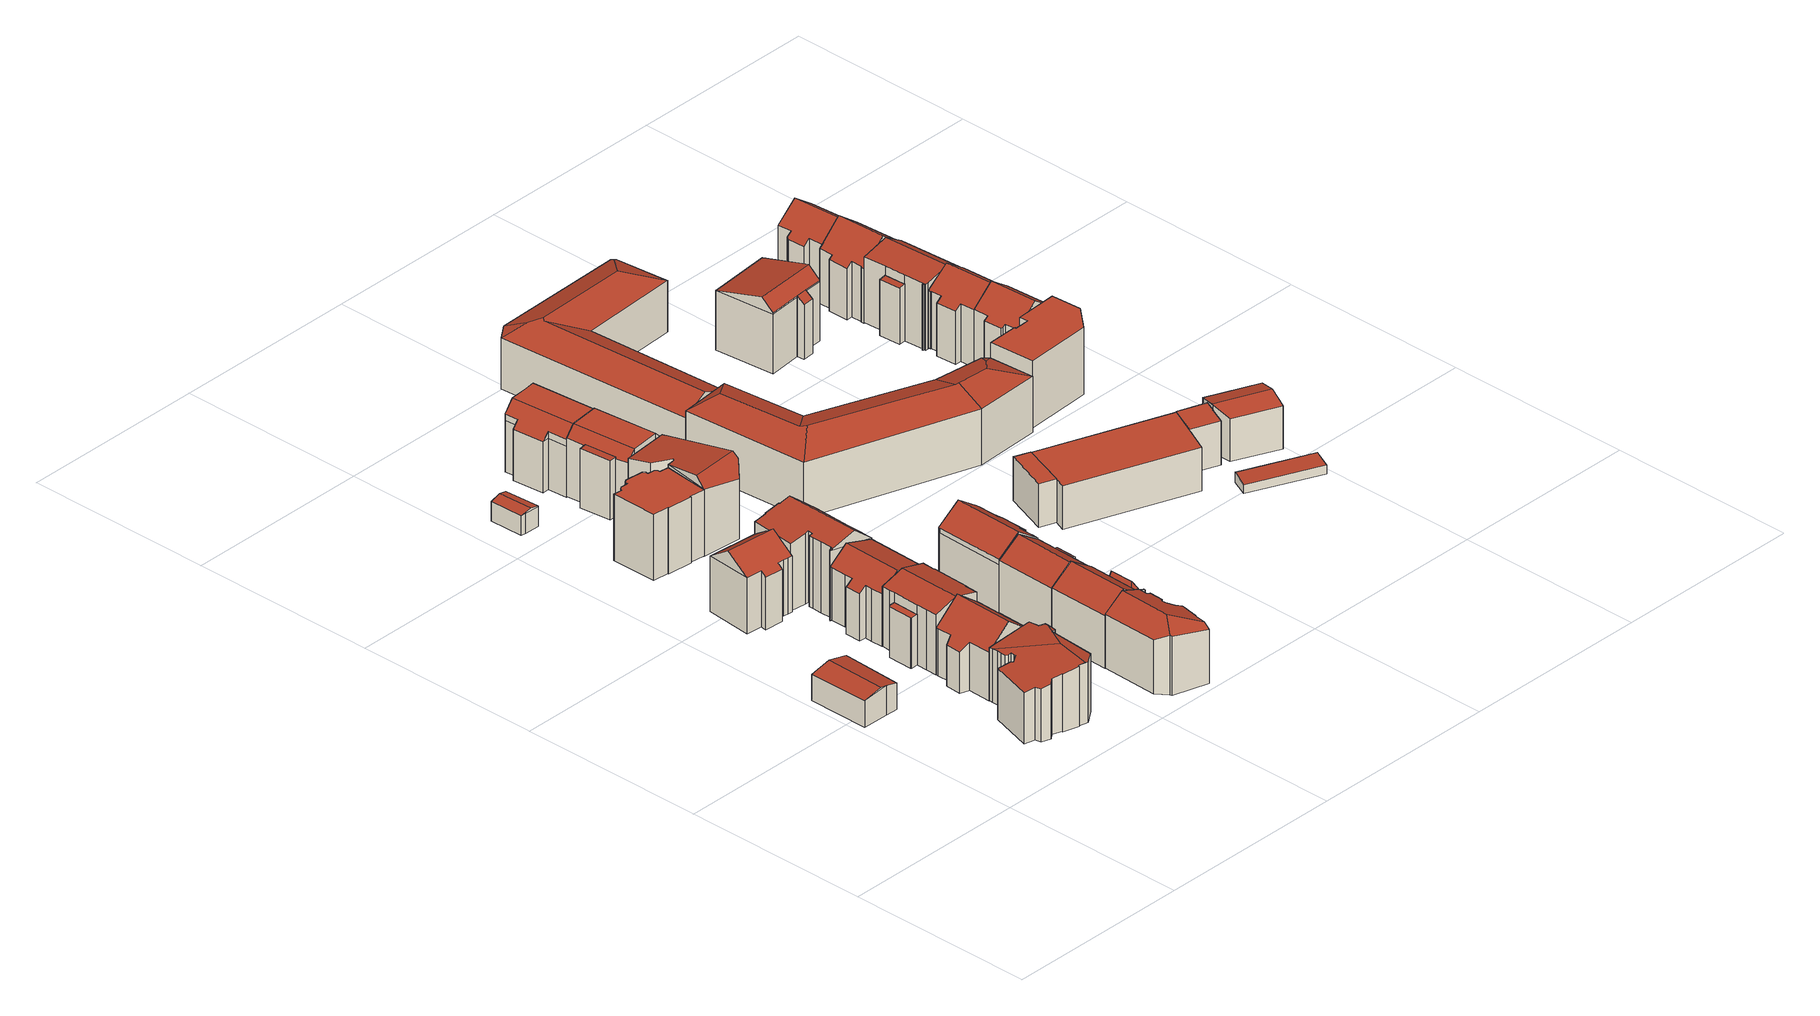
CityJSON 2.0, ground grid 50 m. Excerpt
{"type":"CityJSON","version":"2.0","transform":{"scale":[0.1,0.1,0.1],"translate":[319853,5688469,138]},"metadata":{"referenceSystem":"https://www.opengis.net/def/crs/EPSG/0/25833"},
"CityObjects":{
"building1":{"type":"Building","attributes":{"Dachtyp_tdc":"tdcFreeFormRoof","Gemeindeschluessel":14713000,"Dachneigung":13.4,"QualitaetDacherkennung":96,"Geometrietyp2DReferenz":"3000","function":"31001_9998","roofType":"5000","measuredHeight":8.25},"geometry":[{"type":"MultiSurface","lod":"2","boundaries":[[[0,1,2,3]],[[1,4,5,2]],[[4,6,7,5]],[[6,8,9,7]],[[8,10,11,9]],[[10,0,3,11]],[[10,8,6,4,12,13]],[[13,12,1,0]],[[4,1,12]],[[0,10,13]],[[3,2,5,7,9,11]]],"semantics":{"surfaces":[{"type":"WallSurface"},{"type":"RoofSurface"},{"type":"GroundSurface"}],"values":[0,0,0,0,0,0,1,1,0,0,2]}}]},
"building2":{"type":"Building","attributes":{"Dachtyp_tdc":"tdcFreeFormRoof","Gemeindeschluessel":14713000,"Dachneigung":10.02,"QualitaetDacherkennung":17,"Geometrietyp2DReferenz":"3000","function":"31001_9998","roofType":"5000","measuredHeight":16.26},"geometry":[{"type":"MultiSurface","lod":"2","boundaries":[[[14,15,16,17]],[[15,18,19,16]],[[18,20,21,19]],[[20,22,23,21]],[[22,24,25,23]],[[24,26,27,25]],[[26,28,29,27]],[[28,30,31,29]],[[30,32,33,31]],[[32,34,35,33]],[[34,36,37,35]],[[36,38,39,37]],[[38,40,41,39]],[[40,42,43,41]],[[42,44,45,43]],[[44,46,47,45]],[[46,48,49,47]],[[48,50,51,49]],[[50,52,53,51]],[[52,54,55,53]],[[54,56,57,55]],[[56,58,59,57]],[[58,60,61,59]],[[60,62,63,61]],[[62,64,65,63]],[[64,66,67,65]],[[66,68,69,67]],[[68,70,71,69]],[[70,72,73,71]],[[72,14,17,73]],[[74,22,20,18,15,14,72,75,76]],[[64,62,60,58,56,54,52,50,48,46,44,42,40,38,36,34,32,77,76,75,70,68,66]],[[26,24,74,76,77,30,28]],[[24,22,74]],[[72,70,75]],[[32,30,77]],[[17,16,19,21,23,25,27,29,31,33,35,37,39,41,43,45,47,49,51,53,55,57,59,61,63,65,67,69,71,73]]],"semantics":{"surfaces":[{"type":"WallSurface"},{"type":"RoofSurface"},{"type":"GroundSurface"}],"values":[0,0,0,0,0,0,0,0,0,0,0,0,0,0,0,0,0,0,0,0,0,0,0,0,0,0,0,0,0,0,1,1,1,0,0,0,2]}}]},
"building3":{"type":"Building","attributes":{"Dachtyp_tdc":"tdcFreeFormRoof","Gemeindeschluessel":14713000,"Dachneigung":41.08,"QualitaetDacherkennung":63,"Geometrietyp2DReferenz":"3000","function":"31001_9998","roofType":"5000","measuredHeight":18.28},"geometry":[{"type":"MultiSurface","lod":"2","boundaries":[[[78,79,80,81]],[[79,82,83,80]],[[82,84,85,83]],[[84,86,87,85]],[[86,88,89,87]],[[88,90,91,89]],[[90,92,93,91]],[[92,94,95,93]],[[94,96,97,95]],[[96,98,99,97]],[[98,78,81,99]],[[88,86,84,100,101,90]],[[94,92,101,100,82,79,78,98,96]],[[84,82,100]],[[92,90,101]],[[81,80,83,85,87,89,91,93,95,97,99]]],"semantics":{"surfaces":[{"type":"WallSurface"},{"type":"RoofSurface"},{"type":"GroundSurface"}],"values":[0,0,0,0,0,0,0,0,0,0,0,1,1,0,0,2]}}]},
"building4":{"type":"Building","attributes":{"Dachtyp_tdc":"tdcFreeFormRoof","Gemeindeschluessel":14713000,"Dachneigung":32.88,"QualitaetDacherkennung":85,"Geometrietyp2DReferenz":"3000","function":"31001_9998","roofType":"5000","measuredHeight":19.07},"geometry":[{"type":"MultiSurface","lod":"2","boundaries":[[[102,103,104,105]],[[103,106,107,104]],[[106,108,109,107]],[[108,110,111,109]],[[110,112,113,111]],[[112,114,115,113]],[[114,116,117,115]],[[116,118,119,117]],[[118,120,121,119]],[[120,122,123,121]],[[122,102,105,123]],[[124,108,106,125]],[[102,122,120,118,116,114,112,110,124,125,103]],[[106,103,125]],[[110,108,124]],[[105,104,107,109,111,113,115,117,119,121,123]]],"semantics":{"surfaces":[{"type":"WallSurface"},{"type":"RoofSurface"},{"type":"GroundSurface"}],"values":[0,0,0,0,0,0,0,0,0,0,0,1,1,0,0,2]}}]},
"building5":{"type":"Building","attributes":{"Gemeindeschluessel":14713000,"Geometrietyp2DReferenz":"3000","function":"31001_9998","roofType":"9999"},"children":["building5-1","building5-2"]},
"building5-1":{"type":"BuildingPart","attributes":{"Dachtyp_tdc":"tdcGableRoof","Dachneigung":15.23,"QualitaetDacherkennung":65,"Geometrietyp2DReferenz":"3000","roofType":"3100","measuredHeight":17.71},"parents":["building5"],"geometry":[{"type":"MultiSurface","lod":"2","boundaries":[[[126,127,128]],[[129,130,131,132]],[[130,133,134,131]],[[133,135,136,134]],[[135,137,138,136]],[[137,139,140,138]],[[139,141,142,140]],[[141,143,144,142]],[[143,145,146,144]],[[145,147,148,146]],[[147,149,150,148]],[[149,151,152,150]],[[151,153,154,152]],[[153,155,156,154]],[[155,126,128,156]],[[151,149,147,145,143,141,139,137]],[[137,135,133,130,129,126,155,153,151]],[[128,157,132,131,134,136,138,140,142,144,146,148,150,152,154,156]],[[129,132,157,158,127,126]],[[158,157,128,127]]],"semantics":{"surfaces":[{"type":"WallSurface"},{"type":"RoofSurface"},{"type":"GroundSurface"},{"type":"ClosureSurface"}],"values":[0,0,0,0,0,0,0,0,0,0,0,0,0,0,0,1,1,2,0,3]}}]},
"building5-2":{"type":"BuildingPart","attributes":{"Dachtyp_tdc":"tdcPolyFlatRoof","Dachneigung":0,"QualitaetDacherkennung":44,"Geometrietyp2DReferenz":"3000","roofType":"1000","measuredHeight":13.32},"parents":["building5"],"geometry":[{"type":"MultiSurface","lod":"2","boundaries":[[[159,160,161,162]],[[160,163,164,161]],[[163,165,166,164]],[[165,158,157,166]],[[127,167,168,128]],[[167,169,170,168]],[[169,159,162,170]],[[169,167,127,158,165,163,160,159]],[[162,161,164,166,157,128,168,170]],[[128,157,158,127]]],"semantics":{"surfaces":[{"type":"WallSurface"},{"type":"RoofSurface"},{"type":"GroundSurface"},{"type":"ClosureSurface"}],"values":[0,0,0,0,0,0,0,1,2,3]}}]},
"building6":{"type":"Building","attributes":{"Dachtyp_tdc":"tdcFreeFormRoof","Gemeindeschluessel":14713000,"Dachneigung":18.14,"QualitaetDacherkennung":48,"Geometrietyp2DReferenz":"3000","function":"31001_9998","roofType":"5000","measuredHeight":17.88},"geometry":[{"type":"MultiSurface","lod":"2","boundaries":[[[171,172,173,174]],[[172,175,176,173]],[[175,177,178,176]],[[177,179,180,178]],[[179,181,182,180]],[[181,183,184,182]],[[183,185,186,184]],[[185,187,188,186]],[[187,189,190,188]],[[189,191,192,190]],[[191,171,174,192]],[[193,194,189,187,185,183,181,179,177,175,172]],[[171,191,194,193]],[[191,189,194]],[[172,171,193]],[[174,173,176,178,180,182,184,186,188,190,192]]],"semantics":{"surfaces":[{"type":"WallSurface"},{"type":"RoofSurface"},{"type":"GroundSurface"}],"values":[0,0,0,0,0,0,0,0,0,0,0,1,1,0,0,2]}}]},
"building7":{"type":"Building","attributes":{"Dachtyp_tdc":"tdcFreeFormRoof","Gemeindeschluessel":14713000,"Dachneigung":12.54,"QualitaetDacherkennung":23,"Geometrietyp2DReferenz":"3000","function":"31001_9998","roofType":"5000","measuredHeight":5.9},"geometry":[{"type":"MultiSurface","lod":"2","boundaries":[[[195,196,197,198]],[[196,199,200,197]],[[199,201,202,200]],[[201,203,204,202]],[[203,195,198,204]],[[205,206,207,208]],[[207,201,199,209,208]],[[196,209,199]],[[195,205,208,209,196]],[[201,207,206,203]],[[203,206,205,195]],[[198,197,200,202,204]]],"semantics":{"surfaces":[{"type":"WallSurface"},{"type":"RoofSurface"},{"type":"GroundSurface"}],"values":[0,0,0,0,0,1,1,0,0,0,0,2]}}]},
"building8":{"type":"Building","attributes":{"Dachtyp_tdc":"tdcPolyFlatRoof","Gemeindeschluessel":14713000,"Dachneigung":0,"QualitaetDacherkennung":74,"Geometrietyp2DReferenz":"3000","function":"31001_9998","roofType":"1000","measuredHeight":17.59},"geometry":[{"type":"MultiSurface","lod":"2","boundaries":[[[210,211,212,213]],[[211,214,215,212]],[[214,216,217,215]],[[216,218,219,217]],[[218,220,221,219]],[[220,222,223,221]],[[222,224,225,223]],[[224,226,227,225]],[[226,228,229,227]],[[228,230,231,229]],[[230,232,233,231]],[[232,234,235,233]],[[234,236,237,235]],[[236,238,239,237]],[[238,240,241,239]],[[240,242,243,241]],[[242,244,245,243]],[[244,246,247,245]],[[246,248,249,247]],[[248,250,251,249]],[[250,210,213,251]],[[250,248,246,244,242,240,238,236,234,232,230,228,226,224,222,220,218,216,214,211,210]],[[213,212,215,217,219,221,223,225,227,229,231,233,235,237,239,241,243,245,247,249,251]]],"semantics":{"surfaces":[{"type":"WallSurface"},{"type":"RoofSurface"},{"type":"GroundSurface"}],"values":[0,0,0,0,0,0,0,0,0,0,0,0,0,0,0,0,0,0,0,0,0,1,2]}}]},
"building9":{"type":"Building","attributes":{"Dachtyp_tdc":"tdcFreeFormRoof","Gemeindeschluessel":14713000,"Dachneigung":12.28,"QualitaetDacherkennung":29,"Geometrietyp2DReferenz":"3000","function":"31001_9998","roofType":"5000","measuredHeight":20.31},"geometry":[{"type":"MultiSurface","lod":"2","boundaries":[[[252,253,254,255]],[[253,256,111,254]],[[256,257,109,111]],[[257,258,259,109]],[[258,260,261,259]],[[260,262,263,261]],[[262,264,265,263]],[[264,266,267,265]],[[266,268,269,267]],[[268,270,271,269]],[[270,272,273,271]],[[272,274,275,273]],[[274,276,277,275]],[[276,278,279,277]],[[278,280,281,279]],[[280,282,283,281]],[[282,284,285,283]],[[284,286,287,285]],[[286,288,289,287]],[[288,290,291,289]],[[290,292,293,291]],[[292,294,295,293]],[[294,296,297,295]],[[296,298,299,297]],[[298,300,301,299]],[[300,302,303,301]],[[302,252,255,303]],[[276,274,272,270,268,304,305,284,282,280,278]],[[305,304,266,264,262,260,258,257,256,253,252,302,300,298,296,294,292,290,288,286]],[[268,266,304]],[[286,284,305]],[[255,254,111,109,259,261,263,265,267,269,271,273,275,277,279,281,283,285,287,289,291,293,295,297,299,301,303]]],"semantics":{"surfaces":[{"type":"WallSurface"},{"type":"RoofSurface"},{"type":"GroundSurface"}],"values":[0,0,0,0,0,0,0,0,0,0,0,0,0,0,0,0,0,0,0,0,0,0,0,0,0,0,0,1,1,0,0,2]}}]},
"building10":{"type":"Building","attributes":{"Dachtyp_tdc":"tdcFreeFormRoof","Gemeindeschluessel":14713000,"Dachneigung":21.99,"QualitaetDacherkennung":27,"Geometrietyp2DReferenz":"3000","function":"31001_9998","roofType":"5000","measuredHeight":18},"geometry":[{"type":"MultiSurface","lod":"2","boundaries":[[[306,307,308,309]],[[307,310,311,308]],[[310,312,313,311]],[[312,314,315,313]],[[314,316,317,315]],[[316,318,319,317]],[[318,320,321,319]],[[320,322,323,321]],[[322,324,325,323]],[[324,326,327,325]],[[326,328,329,327]],[[328,330,331,329]],[[330,332,333,331]],[[332,334,335,333]],[[334,336,337,335]],[[336,338,339,337]],[[338,340,341,339]],[[340,306,309,341]],[[334,342,343,338,336]],[[328,326,324,322,320,318,316,314,312,310,307,344,343,342,332,330]],[[338,343,344,306,340]],[[307,306,344]],[[334,332,342]],[[309,308,311,313,315,317,319,321,323,325,327,329,331,333,335,337,339,341]]],"semantics":{"surfaces":[{"type":"WallSurface"},{"type":"RoofSurface"},{"type":"GroundSurface"}],"values":[0,0,0,0,0,0,0,0,0,0,0,0,0,0,0,0,0,0,1,1,1,0,0,2]}}]},
"building11":{"type":"Building","attributes":{"Gemeindeschluessel":14713000,"Geometrietyp2DReferenz":"3000","function":"31001_9998","roofType":"9999"},"children":["building11-1","building11-2"]},
"building11-1":{"type":"BuildingPart","attributes":{"Dachtyp_tdc":"tdcGableRoof","Dachneigung":34.35,"QualitaetDacherkennung":75,"Geometrietyp2DReferenz":"3000","roofType":"3100","measuredHeight":18.29},"parents":["building11"],"geometry":[{"type":"MultiSurface","lod":"2","boundaries":[[[345,346,347,348]],[[346,349,350,347]],[[349,351,352,350]],[[351,353,354,352]],[[353,355,356,354]],[[355,357,358,356]],[[357,359,360,358]],[[359,361,360]],[[355,353,351,349]],[[349,346,345,359,357,355]],[[348,347,350,352,354,356,358,360]],[[348,362,361,359,345]],[[348,360,361,362]]],"semantics":{"surfaces":[{"type":"WallSurface"},{"type":"RoofSurface"},{"type":"GroundSurface"},{"type":"ClosureSurface"}],"values":[0,0,0,0,0,0,0,0,1,1,2,0,3]}}]},
"building11-2":{"type":"BuildingPart","attributes":{"Dachtyp_tdc":"tdcFreeFormRoof","Dachneigung":61.25,"QualitaetDacherkennung":43,"Geometrietyp2DReferenz":"3000","roofType":"5000","measuredHeight":14.74},"parents":["building11"],"geometry":[{"type":"MultiSurface","lod":"2","boundaries":[[[363,364,365,366]],[[364,367,368,365]],[[367,362,348,368]],[[361,369,370,360]],[[369,363,366,370]],[[362,367,364,371]],[[364,363,369,371]],[[369,361,362,371]],[[366,365,368,348,360,370]],[[360,348,362,361]]],"semantics":{"surfaces":[{"type":"WallSurface"},{"type":"RoofSurface"},{"type":"GroundSurface"},{"type":"ClosureSurface"}],"values":[0,0,0,0,0,1,1,1,2,3]}}]},
"building12":{"type":"Building","attributes":{"Dachtyp_tdc":"tdcFreeFormRoof","Gemeindeschluessel":14713000,"Dachneigung":10.59,"QualitaetDacherkennung":14,"Geometrietyp2DReferenz":"3000","function":"31001_9998","roofType":"5000","measuredHeight":20.32},"geometry":[{"type":"MultiSurface","lod":"2","boundaries":[[[372,373,374,375]],[[373,376,377,374]],[[376,378,379,377]],[[378,380,381,379]],[[380,382,383,381]],[[382,384,385,383]],[[384,386,387,385]],[[386,388,389,387]],[[388,372,375,389]],[[378,376,390,391,380]],[[373,372,388,386,384,382,391,390]],[[376,373,390]],[[382,380,391]],[[375,374,377,379,381,383,385,387,389]]],"semantics":{"surfaces":[{"type":"WallSurface"},{"type":"RoofSurface"},{"type":"GroundSurface"}],"values":[0,0,0,0,0,0,0,0,0,1,1,0,0,2]}}]},
"building13":{"type":"Building","attributes":{"Gemeindeschluessel":14713000,"Geometrietyp2DReferenz":"3000","function":"31001_9998","roofType":"9999"},"children":["building13-1","building13-2"]},
"building13-1":{"type":"BuildingPart","attributes":{"Dachtyp_tdc":"tdcGableRoof","Dachneigung":33.69,"QualitaetDacherkennung":65,"Geometrietyp2DReferenz":"3000","roofType":"3100","measuredHeight":17.92},"parents":["building13"],"geometry":[{"type":"MultiSurface","lod":"2","boundaries":[[[392,393,394,395]],[[393,396,397,398,394]],[[399,400,401]],[[399,402,403,400]],[[402,404,405,403]],[[404,406,407,405]],[[406,408,409,407]],[[408,410,411,409]],[[410,412,413,411]],[[412,414,415,413]],[[414,392,395,415]],[[410,408,406,404]],[[404,402,399,416,396,393,392,414,412,410]],[[395,394,398,417,400,403,405,407,409,411,413,415]],[[418,397,396,416]],[[418,417,398,397]],[[401,418,416,399]],[[401,400,417,418]]],"semantics":{"surfaces":[{"type":"WallSurface"},{"type":"RoofSurface"},{"type":"GroundSurface"},{"type":"ClosureSurface"}],"values":[0,0,0,0,0,0,0,0,0,0,0,1,1,2,0,3,0,3]}}]},
"building13-2":{"type":"BuildingPart","attributes":{"Dachtyp_tdc":"tdcPolyFlatRoof","Dachneigung":23.94,"QualitaetDacherkennung":85,"Geometrietyp2DReferenz":"3000","roofType":"2100","measuredHeight":13.38},"parents":["building13"],"geometry":[{"type":"MultiSurface","lod":"2","boundaries":[[[397,419,420,398]],[[419,421,422,420]],[[421,423,424,422]],[[423,401,400,424]],[[423,421,419,397,418,401]],[[400,417,398,420,422,424]],[[418,417,400,401]],[[397,398,417,418]]],"semantics":{"surfaces":[{"type":"WallSurface"},{"type":"RoofSurface"},{"type":"GroundSurface"},{"type":"ClosureSurface"}],"values":[0,0,0,0,1,2,3,3]}}]},
"building14":{"type":"Building","attributes":{"Gemeindeschluessel":14713000,"Geometrietyp2DReferenz":"3000","function":"31001_9998","roofType":"9999"},"children":["building14-1","building14-2"]},
"building14-1":{"type":"BuildingPart","attributes":{"Dachtyp_tdc":"tdcCutGableRoof","Dachneigung":1.95,"QualitaetDacherkennung":78,"Geometrietyp2DReferenz":"3000","roofType":"9999","measuredHeight":18.38},"parents":["building14"],"geometry":[{"type":"MultiSurface","lod":"2","boundaries":[[[425,426,427,428]],[[429,430,431,432]],[[430,433,434,431]],[[433,435,436,434]],[[435,437,438,436]],[[437,439,440,438]],[[439,441,442,440]],[[441,443,444,442]],[[443,425,428,444]],[[433,430,429,445,446,426,425,443]],[[441,439,437,435]],[[443,441,435,433]],[[428,427,447,448,432,431,434,436,438,440,442,444]],[[447,427,426,446]],[[445,448,447,446]],[[429,432,448,445]]],"semantics":{"surfaces":[{"type":"WallSurface"},{"type":"RoofSurface"},{"type":"GroundSurface"},{"type":"ClosureSurface"}],"values":[0,0,0,0,0,0,0,0,0,1,1,1,2,3,3,3]}}]},
"building14-2":{"type":"BuildingPart","attributes":{"Dachtyp_tdc":"tdcPolyFlatRoof","Dachneigung":3.62,"QualitaetDacherkennung":44,"Geometrietyp2DReferenz":"3000","roofType":"2100","measuredHeight":15.81},"parents":["building14"],"geometry":[{"type":"MultiSurface","lod":"2","boundaries":[[[449,450,451,427,426]],[[450,452,453,451]],[[452,454,429,432,453]],[[455,454,452,450,449,456]],[[447,427,451,453,432,448]],[[449,426,446,456]],[[426,427,447,446]],[[445,429,454,455]],[[445,448,432,429]],[[446,445,455,456]],[[446,447,448,445]]],"semantics":{"surfaces":[{"type":"WallSurface"},{"type":"RoofSurface"},{"type":"GroundSurface"},{"type":"ClosureSurface"}],"values":[0,0,0,1,2,0,3,0,3,0,3]}}]},
"building15":{"type":"Building","attributes":{"Dachtyp_tdc":"tdcFreeFormRoof","Gemeindeschluessel":14713000,"Dachneigung":1.43,"QualitaetDacherkennung":79,"Geometrietyp2DReferenz":"3000","function":"31001_9998","roofType":"5000","measuredHeight":18.33},"geometry":[{"type":"MultiSurface","lod":"2","boundaries":[[[457,458,459,460]],[[458,461,462,459]],[[461,463,464,462]],[[463,465,466,464]],[[465,467,468,466]],[[467,469,470,468]],[[469,471,472,470]],[[471,473,474,472]],[[473,475,476,474]],[[475,477,478,476]],[[477,479,480,478]],[[479,457,460,480]],[[481,482,483,484]],[[485,486,487,488,489,461,458,490]],[[491,487,486,481,484]],[[467,491,484,469]],[[465,488,487,491,467]],[[479,485,490,457]],[[457,490,458]],[[461,489,463]],[[463,489,488,465]],[[477,486,485,479]],[[475,481,486,477]],[[469,484,483,471]],[[471,483,482,473]],[[473,482,481,475]],[[460,459,462,464,466,468,470,472,474,476,478,480]]],"semantics":{"surfaces":[{"type":"WallSurface"},{"type":"RoofSurface"},{"type":"GroundSurface"}],"values":[0,0,0,0,0,0,0,0,0,0,0,0,1,1,1,0,0,0,0,0,0,0,0,0,0,0,2]}}]},
"building16":{"type":"Building","attributes":{"Dachtyp_tdc":"tdcFreeFormRoof","Gemeindeschluessel":14713000,"Dachneigung":36.05,"QualitaetDacherkennung":63,"Geometrietyp2DReferenz":"3000","function":"31001_9998","roofType":"5000","measuredHeight":18.69},"geometry":[{"type":"MultiSurface","lod":"2","boundaries":[[[492,493,494,495]],[[493,496,497,494]],[[496,498,499,497]],[[498,500,501,499]],[[500,502,503,501]],[[502,504,505,503]],[[504,506,507,505]],[[506,508,509,507]],[[508,510,511,509]],[[510,512,513,511]],[[512,514,515,513]],[[514,516,517,515]],[[516,518,519,517]],[[518,520,521,519]],[[520,522,523,521]],[[522,524,525,523]],[[524,526,527,525]],[[526,492,495,527]],[[528,529,530,531,532]],[[533,534,535,536,537,538,504,502,539,540,541,542,543,544,545,531,530]],[[522,532,531,545,524]],[[524,545,544,526]],[[526,544,543,492]],[[492,543,542,493]],[[493,542,541,496]],[[496,541,540,498]],[[498,540,539,500]],[[500,539,502]],[[504,538,506]],[[506,538,537,508]],[[508,537,536,510]],[[510,536,535,512]],[[512,535,534,514]],[[514,534,533,516]],[[516,533,530,529,518]],[[520,528,532,522]],[[518,529,528,520]],[[495,494,497,499,501,503,505,507,509,511,513,515,517,519,521,523,525,527]]],"semantics":{"surfaces":[{"type":"WallSurface"},{"type":"RoofSurface"},{"type":"GroundSurface"}],"values":[0,0,0,0,0,0,0,0,0,0,0,0,0,0,0,0,0,0,1,1,0,0,0,0,0,0,0,0,0,0,0,0,0,0,0,0,0,2]}}]},
"building17":{"type":"Building","attributes":{"Dachtyp_tdc":"tdcFreeFormRoof","Gemeindeschluessel":14713000,"Dachneigung":20.21,"QualitaetDacherkennung":17,"Geometrietyp2DReferenz":"3000","function":"31001_9998","roofType":"5000","measuredHeight":18.01},"geometry":[{"type":"MultiSurface","lod":"2","boundaries":[[[546,547,548,549]],[[547,550,551,548]],[[550,552,553,551]],[[552,554,555,553]],[[554,556,557,555]],[[556,558,559,557]],[[558,560,561,559]],[[560,562,563,561]],[[562,546,549,563]],[[564,562,560]],[[565,566,567,564,560,558]],[[568,569,565,558,556]],[[570,568,556,554]],[[570,554,552]],[[569,568,570,552,550]],[[566,565,569,550,547]],[[567,566,547,546]],[[564,567,546,562]],[[549,548,551,553,555,557,559,561,563]]],"semantics":{"surfaces":[{"type":"WallSurface"},{"type":"RoofSurface"},{"type":"GroundSurface"}],"values":[0,0,0,0,0,0,0,0,0,1,1,1,1,1,1,1,1,1,2]}}]},
"building18":{"type":"Building","attributes":{"Dachtyp_tdc":"tdcFreeFormRoof","Gemeindeschluessel":14713000,"Dachneigung":23.66,"QualitaetDacherkennung":17,"Geometrietyp2DReferenz":"3000","function":"31001_9998","roofType":"5000","measuredHeight":17.23},"geometry":[{"type":"MultiSurface","lod":"2","boundaries":[[[571,572,573,574]],[[572,575,576,573]],[[575,577,578,576]],[[577,579,580,578]],[[579,581,582,580]],[[581,583,584,582]],[[583,585,586,584]],[[585,587,588,586]],[[587,571,574,588]],[[589,590,591,592,587,585]],[[589,585,583]],[[593,590,589,583,581]],[[593,581,579]],[[594,591,590,593,579,577]],[[594,577,575]],[[595,592,591,594,575,572]],[[595,572,571]],[[592,595,571,587]],[[574,573,576,578,580,582,584,586,588]]],"semantics":{"surfaces":[{"type":"WallSurface"},{"type":"RoofSurface"},{"type":"GroundSurface"}],"values":[0,0,0,0,0,0,0,0,0,1,1,1,1,1,1,1,0,1,2]}}]},
"building19":{"type":"Building","attributes":{"Gemeindeschluessel":14713000,"Geometrietyp2DReferenz":"3000","function":"31001_9998","roofType":"9999"},"children":["building19-1","building19-2","building19-3"]},
"building19-1":{"type":"BuildingPart","attributes":{"Dachtyp_tdc":"tdcPolyFlatRoof","Dachneigung":0,"QualitaetDacherkennung":80,"Geometrietyp2DReferenz":"3000","roofType":"1000","measuredHeight":11.69},"parents":["building19"],"geometry":[{"type":"MultiSurface","lod":"2","boundaries":[[[596,597,598,599,600]],[[597,601,602,598]],[[601,603,604,602]],[[603,605,606,604]],[[605,607,608,609,606]],[[605,603,601,597,596,607]],[[609,599,598,602,604,606]],[[600,608,607,596]],[[600,599,609,608]]],"semantics":{"surfaces":[{"type":"WallSurface"},{"type":"RoofSurface"},{"type":"GroundSurface"},{"type":"ClosureSurface"}],"values":[0,0,0,0,0,1,2,0,3]}}]},
"building19-2":{"type":"BuildingPart","attributes":{"Dachtyp_tdc":"tdcPolyFlatRoof","Dachneigung":0,"QualitaetDacherkennung":63,"Geometrietyp2DReferenz":"3000","roofType":"1000","measuredHeight":11.55},"parents":["building19"],"geometry":[{"type":"MultiSurface","lod":"2","boundaries":[[[610,611,612,613]],[[611,614,615,612]],[[616,600,599,617]],[[608,610,613,609]],[[608,600,616,614,611,610]],[[613,612,615,617,599,609]],[[617,615,614,616]],[[609,599,600,608]]],"semantics":{"surfaces":[{"type":"WallSurface"},{"type":"RoofSurface"},{"type":"GroundSurface"},{"type":"ClosureSurface"}],"values":[0,0,0,0,1,2,3,3]}}]},
"building19-3":{"type":"BuildingPart","attributes":{"Dachtyp_tdc":"tdcPolyFlatRoof","Dachneigung":0,"QualitaetDacherkennung":67,"Geometrietyp2DReferenz":"3000","roofType":"1000","measuredHeight":11.6},"parents":["building19"],"geometry":[{"type":"MultiSurface","lod":"2","boundaries":[[[618,619,620,615,614]],[[619,621,622,620]],[[621,623,616,617,622]],[[623,621,619,618]],[[615,620,622,617]],[[614,616,623,618]],[[614,615,617,616]]],"semantics":{"surfaces":[{"type":"WallSurface"},{"type":"RoofSurface"},{"type":"GroundSurface"},{"type":"ClosureSurface"}],"values":[0,0,0,1,2,0,3]}}]},
"building20":{"type":"Building","attributes":{"Dachtyp_tdc":"tdcPolyFlatRoof","Gemeindeschluessel":14713000,"Dachneigung":3.75,"QualitaetDacherkennung":87,"Geometrietyp2DReferenz":"3000","function":"31001_9998","roofType":"2100","measuredHeight":2.72},"geometry":[{"type":"MultiSurface","lod":"2","boundaries":[[[624,625,626,627]],[[625,628,629,626]],[[628,630,631,629]],[[630,624,627,631]],[[630,628,625,624]],[[627,626,629,631]]],"semantics":{"surfaces":[{"type":"WallSurface"},{"type":"RoofSurface"},{"type":"GroundSurface"}],"values":[0,0,0,0,1,2]}}]},
"building21":{"type":"Building","attributes":{"Gemeindeschluessel":14713000,"Geometrietyp2DReferenz":"3000","function":"31001_9998","roofType":"9999"},"children":["building21-1","building21-2"]},
"building21-1":{"type":"BuildingPart","attributes":{"Dachtyp_tdc":"tdcPolyFlatRoof","Dachneigung":40.18,"QualitaetDacherkennung":57,"Geometrietyp2DReferenz":"3000","roofType":"2100","measuredHeight":16.13},"parents":["building21"],"geometry":[{"type":"MultiSurface","lod":"2","boundaries":[[[632,633,634,635,636,637]],[[638,639,640,641,642,643]],[[639,632,637,640]],[[639,638,633,632]],[[637,636,641,640]],[[643,634,633,638]],[[642,641,636,635]],[[643,642,635,634]]],"semantics":{"surfaces":[{"type":"WallSurface"},{"type":"RoofSurface"},{"type":"GroundSurface"},{"type":"ClosureSurface"}],"values":[0,0,0,1,2,0,3,3]}}]},
"building21-2":{"type":"BuildingPart","attributes":{"Dachtyp_tdc":"tdcGableRoof","Dachneigung":15.14,"QualitaetDacherkennung":22,"Geometrietyp2DReferenz":"3000","roofType":"3100","measuredHeight":19.14},"parents":["building21"],"geometry":[{"type":"MultiSurface","lod":"2","boundaries":[[[644,645,646,647]],[[645,642,641,646]],[[635,648,649,636]],[[648,650,651,649]],[[650,644,647,651]],[[650,652,653,644]],[[643,638,654,653,652,655,633,634]],[[634,633,635]],[[635,633,655,648]],[[648,655,652,650]],[[645,654,638,642]],[[644,653,654,645]],[[638,643,642]],[[647,646,641,636,649,651]],[[636,641,642,635]],[[642,643,634,635]]],"semantics":{"surfaces":[{"type":"WallSurface"},{"type":"RoofSurface"},{"type":"GroundSurface"},{"type":"ClosureSurface"}],"values":[0,0,0,0,0,1,1,0,0,0,0,0,0,2,3,3]}}]},
"building22":{"type":"Building","attributes":{"Dachtyp_tdc":"tdcPolyFlatRoof","Gemeindeschluessel":14713000,"Dachneigung":0,"QualitaetDacherkennung":59,"Geometrietyp2DReferenz":"3000","function":"31001_9998","roofType":"1000","measuredHeight":17.75},"geometry":[{"type":"MultiSurface","lod":"2","boundaries":[[[656,657,658,659]],[[657,660,661,658]],[[660,662,663,661]],[[662,664,665,663]],[[664,666,667,665]],[[666,668,669,667]],[[668,670,671,669]],[[670,672,673,671]],[[672,674,675,673]],[[674,656,659,675]],[[674,672,670,668,666,664,662,660,657,656]],[[659,658,661,663,665,667,669,671,673,675]]],"semantics":{"surfaces":[{"type":"WallSurface"},{"type":"RoofSurface"},{"type":"GroundSurface"}],"values":[0,0,0,0,0,0,0,0,0,0,1,2]}}]},
"building23":{"type":"Building","attributes":{"Dachtyp_tdc":"tdcFreeFormRoof","Gemeindeschluessel":14713000,"Dachneigung":14.52,"QualitaetDacherkennung":89,"Geometrietyp2DReferenz":"3000","function":"31001_9998","roofType":"5000","measuredHeight":12.76},"geometry":[{"type":"MultiSurface","lod":"2","boundaries":[[[676,677,678,679]],[[677,680,681,678]],[[680,682,683,681]],[[682,684,685,683]],[[684,676,679,685]],[[686,677,676,687]],[[680,686,687,684,682]],[[680,677,686]],[[676,684,687]],[[679,678,681,683,685]]],"semantics":{"surfaces":[{"type":"WallSurface"},{"type":"RoofSurface"},{"type":"GroundSurface"}],"values":[0,0,0,0,0,1,1,0,0,2]}}]},
"building24":{"type":"Building","attributes":{"Dachtyp_tdc":"tdcFreeFormRoof","Gemeindeschluessel":14713000,"Dachneigung":37.45,"QualitaetDacherkennung":81,"Geometrietyp2DReferenz":"3000","function":"31001_9998","roofType":"5000","measuredHeight":19.62},"geometry":[{"type":"MultiSurface","lod":"2","boundaries":[[[688,689,690,691]],[[689,692,693,690]],[[692,694,695,693]],[[694,696,697,695]],[[696,698,699,697]],[[698,700,701,699]],[[700,702,703,701]],[[702,704,705,703]],[[704,706,707,705]],[[706,688,691,707]],[[696,694,692,708,709,706,704,702,700,698]],[[708,689,688,709]],[[688,706,709]],[[692,689,708]],[[691,690,693,695,697,699,701,703,705,707]]],"semantics":{"surfaces":[{"type":"WallSurface"},{"type":"RoofSurface"},{"type":"GroundSurface"}],"values":[0,0,0,0,0,0,0,0,0,0,1,1,0,0,2]}}]},
"building25":{"type":"Building","attributes":{"Dachtyp_tdc":"tdcFreeFormRoof","Gemeindeschluessel":14713000,"Dachneigung":35.22,"QualitaetDacherkennung":84,"Geometrietyp2DReferenz":"3000","function":"31001_9998","roofType":"5000","measuredHeight":19.52},"geometry":[{"type":"MultiSurface","lod":"2","boundaries":[[[710,711,712,713]],[[711,714,715,712]],[[714,716,717,715]],[[716,718,719,717]],[[718,720,721,719]],[[720,722,723,721]],[[722,724,725,723]],[[724,726,727,725]],[[726,728,729,727]],[[728,710,713,729]],[[730,714,711,731]],[[718,716,730,731,710,728,726,724,722,720]],[[711,710,731]],[[716,714,730]],[[713,712,715,717,719,721,723,725,727,729]]],"semantics":{"surfaces":[{"type":"WallSurface"},{"type":"RoofSurface"},{"type":"GroundSurface"}],"values":[0,0,0,0,0,0,0,0,0,0,1,1,0,0,2]}}]},
"building26":{"type":"Building","attributes":{"Gemeindeschluessel":14713000,"Geometrietyp2DReferenz":"3000","function":"31001_9998","roofType":"9999"},"children":["building26-1","building26-2"]},
"building26-1":{"type":"BuildingPart","attributes":{"Dachtyp_tdc":"tdcGableRoof","Dachneigung":10.31,"QualitaetDacherkennung":63,"Geometrietyp2DReferenz":"3000","roofType":"3100","measuredHeight":18.85},"parents":["building26"],"geometry":[{"type":"MultiSurface","lod":"2","boundaries":[[[732,733,734,735]],[[733,736,737,734]],[[736,738,739,737]],[[738,740,741,739]],[[740,742,743,741]],[[742,744,745,743]],[[744,746,747,745]],[[746,748,747]],[[749,750,751]],[[749,752,753,750]],[[752,754,755,753]],[[754,756,757,755]],[[756,758,759,757]],[[758,732,735,759]],[[754,752,749,746,744,742,740,738,736,733,732]],[[732,758,756,754]],[[735,734,737,739,741,743,745,747,750,753,755,757,759]],[[751,748,746,749]],[[751,750,747,748]]],"semantics":{"surfaces":[{"type":"WallSurface"},{"type":"RoofSurface"},{"type":"GroundSurface"},{"type":"ClosureSurface"}],"values":[0,0,0,0,0,0,0,0,0,0,0,0,0,0,1,1,2,0,3]}}]},
"building26-2":{"type":"BuildingPart","attributes":{"Dachtyp_tdc":"tdcPolyFlatRoof","Dachneigung":7.44,"QualitaetDacherkennung":73,"Geometrietyp2DReferenz":"3000","roofType":"2100","measuredHeight":15.1},"parents":["building26"],"geometry":[{"type":"MultiSurface","lod":"2","boundaries":[[[760,761,762,763]],[[761,751,750,762]],[[748,760,763,747]],[[748,751,761,760]],[[763,762,750,747]],[[747,750,751,748]]],"semantics":{"surfaces":[{"type":"WallSurface"},{"type":"RoofSurface"},{"type":"GroundSurface"},{"type":"ClosureSurface"}],"values":[0,0,0,1,2,3]}}]},
"building27":{"type":"Building","attributes":{"Dachtyp_tdc":"tdcFreeFormRoof","Gemeindeschluessel":14713000,"Dachneigung":40.02,"QualitaetDacherkennung":86,"Geometrietyp2DReferenz":"3000","function":"31001_9998","roofType":"5000","measuredHeight":20.09},"geometry":[{"type":"MultiSurface","lod":"2","boundaries":[[[764,765,766,767]],[[765,768,769,766]],[[768,770,771,769]],[[770,772,773,771]],[[772,774,775,773]],[[774,776,777,775]],[[776,778,779,777]],[[778,780,781,779]],[[780,782,783,781]],[[782,784,785,783]],[[784,764,767,785]],[[786,787,780,778,776,774,772,770,768,765,764]],[[786,784,782,787]],[[782,780,787]],[[764,784,786]],[[767,766,769,771,773,775,777,779,781,783,785]]],"semantics":{"surfaces":[{"type":"WallSurface"},{"type":"RoofSurface"},{"type":"GroundSurface"}],"values":[0,0,0,0,0,0,0,0,0,0,0,1,1,0,0,2]}}]},
"building28":{"type":"Building","attributes":{"Dachtyp_tdc":"tdcFreeFormRoof","Gemeindeschluessel":14713000,"Dachneigung":36,"QualitaetDacherkennung":85,"Geometrietyp2DReferenz":"3000","function":"31001_9998","roofType":"5000","measuredHeight":19.61},"geometry":[{"type":"MultiSurface","lod":"2","boundaries":[[[788,789,790,791]],[[789,792,793,790]],[[792,794,795,793]],[[794,796,797,795]],[[796,798,799,797]],[[798,800,801,799]],[[800,802,803,801]],[[802,804,805,803]],[[804,806,807,805]],[[806,788,791,807]],[[808,800,798,809]],[[804,802,808,809,796,794,792,789,788,806]],[[802,800,808]],[[798,796,809]],[[791,790,793,795,797,799,801,803,805,807]]],"semantics":{"surfaces":[{"type":"WallSurface"},{"type":"RoofSurface"},{"type":"GroundSurface"}],"values":[0,0,0,0,0,0,0,0,0,0,1,1,0,0,2]}}]}
},
"vertices":[
[8,450,86],[9,612,85],[9,612,16],[8,450,16],[119,609,85],[119,609,16],[119,602,85],[119,602,16],[111,447,86],[111,447,16],[79,448,94],[79,448,16],[65,610,98],[61,448,98],
[273,317,161],[398,314,170],[398,314,20],[273,317,20],[401,313,170],[401,313,20],[400,283,174],[400,283,20],[413,276,176],[413,276,20],[412,245,175],[412,245,20],[397,239,179],[397,239,20],[394,120,174],[394,120,20],[357,93,181],[357,93,20],[333,100,180],[333,100,20],[332,97,180],[332,97,20],[291,109,172],[291,109,20],[292,111,172],[292,111,20],[266,119,168],[266,119,20],[252,108,166],[252,108,20],[227,116,161],[227,116,20],[224,131,160],[224,131,20],[196,139,155],[196,139,20],[229,250,156],[229,250,20],[260,241,162],[260,241,20],[265,235,163],[265,235,20],[275,241,165],[275,241,20],[284,246,166],[284,246,20],[284,250,166],[284,250,20],[284,260,166],[284,260,20],[277,260,165],[277,260,20],[272,266,163],[272,266,20],[272,279,163],[272,279,20],[273,291,163],[273,291,20],[273,306,162],[273,306,20],[412,269,177],[273,305,162],[369,189,183],[350,95,183],
[272,433,144],[272,470,143],[272,470,19],[272,433,19],[272,477,143],[272,477,19],[402,474,153],[402,474,19],[405,474,151],[405,474,19],[401,313,151],[401,313,19],[398,314,153],[398,314,19],[273,317,148],[273,317,19],[275,378,147],[275,378,19],[252,386,128],[252,386,19],[254,428,128],[254,428,19],[339,475,202],[335,315,202],
[156,902,162],[114,906,162],[114,906,13],[156,902,13],[126,1030,160],[126,1030,13],[260,1018,160],[260,1018,13],[249,899,165],[249,899,13],[249,894,162],[249,894,13],[237,895,162],[237,895,13],[224,896,162],[224,896,13],[207,897,162],[207,897,13],[205,883,152],[205,883,13],[155,887,152],[155,887,13],[255,957,203],[120,969,203],
[274,536,177],[274,536,152],[274,536,18],[276,609,177],[276,622,177],[276,622,18],[276,609,18],[277,643,177],[277,643,18],[277,646,177],[277,646,18],[342,645,196],[342,645,18],[408,643,178],[408,643,18],[407,609,178],[407,609,18],[409,608,177],[409,608,18],[406,509,177],[406,509,18],[403,509,178],[403,509,18],[402,474,178],[402,474,18],[337,476,196],[337,476,18],[272,477,178],[272,477,18],[273,506,178],[273,506,18],[276,607,18],[276,607,152],
[255,602,152],[257,605,152],[257,605,18],[255,602,18],[260,607,152],[260,607,18],[275,607,152],[275,607,18],[255,536,152],[255,536,18],[253,537,152],[253,537,18],
[408,643,169],[277,646,156],[277,646,17],[408,643,17],[277,677,156],[277,677,17],[278,697,156],[278,697,17],[260,698,142],[260,698,17],[260,740,142],[260,740,17],[279,739,156],[279,739,17],[279,761,156],[279,761,17],[280,801,156],[280,801,17],[280,807,156],[280,807,17],[412,803,169],[412,803,17],[327,645,196],[331,805,196],
[127,1554,59],[88,1556,59],[88,1556,7],[127,1554,7],[74,1557,59],[74,1557,7],[72,1646,59],[72,1646,7],[122,1648,59],[122,1648,7],[127,1554,62],[122,1648,62],[101,1647,66],[106,1555,66],[88,1556,62],
[268,1331,188],[273,1325,188],[273,1325,12],[268,1331,12],[273,1319,188],[273,1319,12],[297,1316,188],[297,1316,12],[285,1195,188],[285,1195,12],[244,1199,188],[244,1199,12],[244,1196,188],[244,1196,12],[177,1203,188],[177,1203,12],[177,1205,188],[177,1205,12],[135,1209,188],[135,1209,12],[135,1328,188],[135,1328,12],[135,1331,188],[135,1331,12],[158,1329,188],[158,1329,12],[159,1333,188],[159,1333,12],[167,1339,188],[167,1339,12],[188,1338,188],[188,1338,12],[187,1345,188],[187,1345,12],[196,1351,188],[196,1351,12],[244,1346,188],[244,1346,12],[249,1340,188],[249,1340,12],[249,1333,188],[249,1333,12],
[301,894,203],[293,894,201],[293,894,13],[301,894,13],[249,899,192],[260,1018,193],[274,1017,196],[274,1017,13],[293,1015,200],[293,1015,13],[293,1017,201],[293,1017,13],[334,1014,209],[334,1014,13],[334,1011,209],[334,1011,13],[389,1007,196],[389,1007,13],[392,1009,194],[392,1009,13],[421,978,169],[421,978,13],[417,975,172],[417,975,13],[414,878,172],[414,878,13],[417,877,169],[417,877,13],[417,838,169],[417,838,13],[413,839,172],[413,839,13],[412,803,172],[412,803,13],[280,807,199],[280,807,13],[281,810,199],[281,810,13],[289,810,201],[289,810,13],[290,815,201],[290,815,13],[290,844,201],[290,844,13],[291,869,201],[291,869,13],[291,881,201],[291,881,13],[293,881,201],[293,881,13],[301,881,203],[301,881,13],[365,1009,216],[359,805,216],
[546,217,164],[670,214,173],[670,214,21],[546,217,21],[670,210,173],[670,210,21],[656,211,179],[656,211,21],[655,191,179],[655,191,21],[666,190,175],[666,190,21],[665,154,175],[665,154,21],[658,148,177],[658,148,21],[658,138,177],[658,138,21],[670,120,172],[670,120,21],[688,113,165],[688,113,21],[687,110,165],[687,110,21],[672,58,171],[672,58,21],[670,54,171],[670,54,21],[657,3,165],[657,3,21],[566,31,177],[566,31,21],[564,35,179],[564,35,21],[542,65,164],[542,65,21],[662,22,174],[597,77,201],[601,216,201],
[671,252,159],[670,214,160],[670,214,20],[671,252,20],[607,216,202],[607,216,20],[546,217,159],[546,217,20],[550,383,159],[550,383,20],[611,381,202],[611,381,20],[675,379,159],[675,379,20],[673,325,159],[673,325,20],[673,325,148],[671,252,148],
[694,325,148],[692,252,148],[692,252,20],[694,325,20],[682,252,148],[682,252,20],[683,325,167],[683,325,20],[682,262,167],
[277,1419,177],[400,1430,177],[400,1430,11],[277,1419,11],[418,1215,199],[418,1215,11],[390,1186,171],[390,1186,11],[285,1195,189],[285,1195,11],[297,1316,196],[297,1316,11],[318,1319,196],[318,1319,11],[322,1324,195],[322,1324,11],[284,1357,188],[284,1357,11],[416,1230,214],[287,1219,214],
[679,523,156],[679,511,156],[679,511,19],[679,523,19],[679,500,155],[679,500,153],[679,500,19],[677,445,156],[677,445,19],[677,445,153],[675,379,156],[675,379,19],[611,381,199],[611,381,19],[550,383,158],[550,383,19],[554,547,158],[554,547,19],[616,546,199],[616,546,19],[679,545,156],[679,545,19],[679,533,156],[679,533,19],[678,500,156],[678,500,19],[678,500,153],
[692,500,147],[692,500,19],[695,500,146],[695,500,19],[694,445,146],[694,445,19],
[277,1419,165],[272,1453,163],[272,1453,9],[277,1419,9],[264,1538,163],[259,1590,164],[259,1590,9],[264,1538,9],[283,1592,190],[283,1592,9],[360,1599,192],[360,1599,9],[384,1601,166],[384,1601,9],[400,1430,168],[400,1430,9],[377,1428,192],[377,1428,9],[300,1421,190],[300,1421,9],[265,1538,164],[273,1453,165],[273,1453,9],[265,1538,9],
[272,1453,167],[254,1452,166],[254,1452,9],[245,1536,166],[245,1536,9],[264,1538,167],[265,1538,167],[273,1453,167],
[255,1642,142],[237,1641,142],[237,1641,6],[255,1642,6],[229,1724,142],[229,1724,6],[246,1726,142],[246,1726,6],[243,1762,142],[243,1762,6],[319,1769,142],[319,1769,6],[345,1772,142],[345,1772,6],[369,1774,142],[369,1774,6],[384,1601,142],[384,1601,6],[360,1599,142],[360,1599,6],[285,1593,142],[285,1593,6],[259,1590,142],[259,1590,6],[360,1599,189],[384,1601,165],[369,1774,165],[345,1772,189],[259,1590,160],[285,1593,188],[270,1765,188],[243,1762,160],[246,1726,160],[255,1642,161],[319,1769,189],
[684,724,146],[684,701,146],[684,701,18],[684,724,18],[684,691,146],[684,691,18],[684,672,146],[684,672,18],[698,672,146],[698,672,18],[701,672,146],[701,672,18],[699,601,146],[699,601,18],[696,601,146],[696,601,18],[681,602,146],[681,602,18],[680,582,146],[680,582,18],[680,572,146],[680,572,18],[680,561,146],[680,561,18],[679,545,146],[679,545,18],[554,547,146],[554,547,18],[560,733,146],[560,733,18],[560,736,146],[560,736,18],[679,732,146],[679,732,18],[684,726,146],[684,726,18],[560,733,160],[554,547,160],[617,546,204],[622,734,204],[560,736,160],[679,545,159],[680,561,159],[680,572,159],[680,582,159],[681,602,159],[696,601,148],[698,672,148],[684,672,159],[684,691,159],[684,701,159],[684,724,159],[684,726,159],[679,732,163],
[1158,1005,159],[982,997,159],[982,997,10],[1158,1005,10],[551,1139,159],[551,1139,10],[527,1476,159],[527,1476,10],[669,1490,159],[669,1490,10],[691,1270,159],[691,1270,10],[1002,1155,159],[1002,1155,10],[1134,1140,159],[1134,1140,10],[1149,1125,159],[1149,1125,10],[1121,1112,170],[984,1078,188],[993,1077,188],[1081,1074,186],[621,1216,187],[631,1202,191],[602,1440,186],
[669,1490,140],[527,1476,140],[527,1476,4],[669,1490,4],[488,2002,140],[488,2002,4],[528,2031,140],[528,2031,4],[890,2041,140],[890,2041,4],[899,2033,140],[899,2033,4],[912,1900,140],[912,1900,4],[913,1889,140],[913,1889,4],[646,1874,140],[646,1874,4],[901,1899,145],[828,1962,174],[573,1951,176],[567,1944,173],[887,2028,146],[547,1975,165],[598,1483,172],
[1291,691,141],[1364,664,141],[1364,664,24],[1291,691,24],[1291,691,139],[1351,635,141],[1351,635,24],[1350,635,141],[1350,635,24],[1330,591,141],[1330,591,24],[1256,618,141],[1256,618,139],[1256,618,24],
[1223,550,139],[896,670,139],[896,670,24],[1223,550,24],[907,699,139],[907,699,24],[949,817,139],[949,817,24],
[907,699,140],[865,714,140],[865,714,24],[908,832,140],[908,832,24],[949,817,140],
[1272,468,52],[1293,514,56],[1293,514,29],[1272,468,29],[1478,435,56],[1478,435,29],[1458,388,52],[1458,388,29],
[1029,1581,156],[1027,1600,173],[1027,1600,172],[1027,1600,168],[1027,1600,11],[1029,1581,11],[1058,1603,173],[1060,1583,156],[1060,1583,11],[1058,1603,11],[1058,1603,168],[1058,1603,172],
[1094,1769,168],[1108,1607,168],[1108,1607,11],[1094,1769,11],[939,1592,168],[939,1592,11],[924,1753,168],[924,1753,11],[936,1623,203],[1105,1638,203],[1108,1607,172],[939,1592,173],
[1158,1005,200],[1149,1125,200],[1149,1125,22],[1158,1005,22],[1228,1128,200],[1228,1128,22],[1232,1126,200],[1232,1126,22],[1232,1123,200],[1232,1123,22],[1271,1125,200],[1271,1125,22],[1269,1148,200],[1269,1148,22],[1383,1154,200],[1383,1154,22],[1388,1074,200],[1388,1074,22],[1335,1014,200],[1335,1014,22],
[1374,687,140],[1508,631,140],[1508,631,26],[1374,687,26],[1470,532,140],[1470,532,26],[1351,583,140],[1351,583,26],[1351,635,152],[1351,635,26],[1489,582,154],[1353,639,154],
[1375,1282,174],[1383,1154,173],[1383,1154,19],[1375,1282,19],[1269,1148,173],[1269,1148,19],[1264,1153,169],[1264,1153,19],[1261,1184,169],[1261,1184,19],[1254,1183,164],[1254,1183,19],[1251,1187,161],[1251,1187,19],[1248,1236,161],[1248,1236,19],[1259,1236,170],[1259,1236,19],[1257,1275,170],[1257,1275,19],[1324,1151,216],[1317,1278,216],
[1248,1406,167],[1369,1411,168],[1369,1411,16],[1248,1406,16],[1375,1282,168],[1375,1282,16],[1257,1275,169],[1257,1275,16],[1255,1314,169],[1255,1314,16],[1238,1313,157],[1238,1313,16],[1235,1368,157],[1235,1368,16],[1251,1369,168],[1251,1369,16],[1249,1398,168],[1249,1398,16],[1248,1398,167],[1248,1398,16],[1316,1278,211],[1310,1408,211],
[1315,1409,201],[1248,1406,188],[1248,1406,12],[1315,1409,12],[1240,1406,187],[1240,1406,12],[1240,1410,187],[1240,1410,12],[1236,1410,186],[1236,1410,12],[1236,1414,186],[1236,1414,12],[1240,1414,187],[1240,1414,12],[1237,1467,187],[1237,1467,12],[1237,1467,163],[1234,1524,187],[1234,1524,12],[1234,1524,163],[1230,1585,187],[1230,1585,12],[1305,1589,201],[1305,1589,12],[1359,1592,166],[1359,1592,12],[1369,1411,166],[1369,1411,12],
[1218,1466,161],[1215,1523,161],[1215,1523,12],[1218,1466,12],
[1230,1585,154],[1230,1594,154],[1230,1594,9],[1230,1585,9],[1232,1595,156],[1232,1595,9],[1231,1623,157],[1231,1623,9],[1216,1623,144],[1216,1623,9],[1215,1677,146],[1215,1677,9],[1225,1677,154],[1225,1677,9],[1224,1714,155],[1224,1714,9],[1234,1714,164],[1234,1714,9],[1351,1720,162],[1351,1720,9],[1359,1592,162],[1359,1592,9],[1296,1588,210],[1289,1717,210],
[1212,1799,147],[1213,1802,148],[1213,1802,5],[1212,1799,5],[1215,1805,150],[1215,1805,5],[1228,1805,159],[1228,1805,5],[1226,1843,159],[1226,1843,5],[1343,1850,158],[1343,1850,5],[1351,1720,158],[1351,1720,5],[1234,1714,160],[1234,1714,5],[1232,1754,160],[1232,1754,5],[1214,1753,147],[1214,1753,5],[1292,1717,202],[1284,1846,202]
]}
